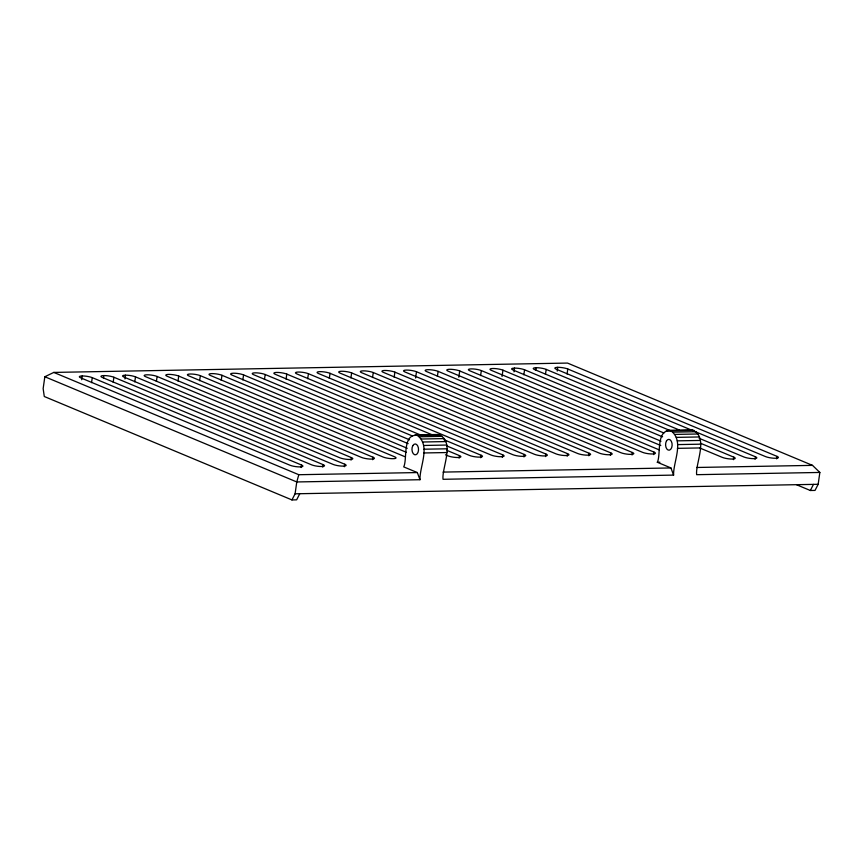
<?xml version="1.0" encoding="UTF-8"?>
<svg xmlns="http://www.w3.org/2000/svg" width="863" height="863" viewBox="0 0 863 863"><rect width="100%" height="100%" fill="white"/><g stroke="black" fill="none" stroke-linecap="round" stroke-linejoin="round"><path stroke-width="1.29" d="M419.979 479.72C419.515 466.387 431.079 445.664 417.25 435.362C402.082 433.711 407.552 459.526 403.711 466.883L417.325 472.568L419.979 479.72L296.775 481.953L44.833 376.753L43.15 388.598L44.283 396.505L291.953 499.925L296.635 499.839L299.774 493.712M673.593 475.103L670.939 467.951L657.326 462.266C661.166 454.909 655.686 429.094 670.864 430.745C684.693 441.047 673.129 461.77 673.593 475.103L443.032 479.299C441.651 467.822 455.891 440.572 438.026 434.488L414.974 434.909M796.722 484.812L810.346 490.497L815.028 490.421L818.167 484.294L819.85 472.449L696.646 474.682C695.265 463.204 709.505 435.955 691.641 429.882L668.577 430.303M81.694 379.731L82.233 375.966A7.238 1.478 8.1 0 1 92.265 377.649L301.511 465.017L301.155 467.519M91.554 382.654L92.265 377.649M103.495 378.08L103.851 375.578A7.238 1.478 8.1 0 1 113.884 377.25L323.118 464.628L322.762 467.131M113.172 382.266L113.884 377.25M124.93 378.943L125.459 375.178A7.238 1.478 8.1 0 1 135.502 376.861L344.736 464.229L344.38 466.743M134.779 381.867L135.502 376.861M156.397 381.478L157.109 376.462A7.238 1.478 8.1 0 0 147.077 374.79A7.238 1.478 8.1 0 0 145.588 376.678L339.882 457.811A7.238 1.478 8.1 0 0 349.914 459.483A7.238 1.478 8.1 0 0 351.403 457.595L157.109 376.462M178.015 381.09L178.727 376.074A7.238 1.478 8.1 0 0 168.695 374.391A7.238 1.478 8.1 0 0 167.195 376.279L361.489 457.412A7.238 1.478 8.1 0 0 371.522 459.094A7.238 1.478 8.1 0 0 373.021 457.207L178.727 376.074M199.623 380.691L200.345 375.675A7.238 1.478 8.1 0 0 190.302 374.003A7.238 1.478 8.1 0 0 188.814 375.89L383.107 457.023A7.238 1.478 8.1 0 0 393.14 458.695A7.238 1.478 8.1 0 0 394.628 456.807L200.345 375.675M221.241 380.303L221.953 375.286A7.238 1.478 8.1 0 0 211.92 373.603A7.238 1.478 8.1 0 0 210.432 375.491L404.725 456.624M242.859 379.903L243.571 374.898A7.238 1.478 8.1 0 0 233.539 373.215A7.238 1.478 8.1 0 0 232.039 375.103L407.271 448.275M264.466 379.515L265.189 374.499A7.238 1.478 8.1 0 0 255.146 372.827A7.238 1.478 8.1 0 0 253.657 374.715L409.515 439.796M286.084 379.116L286.796 374.111A7.238 1.478 8.1 0 0 276.764 372.428A7.238 1.478 8.1 0 0 275.275 374.315L422.072 435.621M307.703 378.728L308.415 373.711A7.238 1.478 8.1 0 0 298.382 372.039A7.238 1.478 8.1 0 0 296.883 373.927L491.176 455.06A7.238 1.478 8.1 0 0 501.209 456.732A7.238 1.478 8.1 0 0 502.708 454.844L308.415 373.711M291.953 499.925L295.092 493.798L296.775 481.953L298.803 474.715L417.325 472.568M329.31 378.339L330.033 373.323A7.238 1.478 8.1 0 0 319.99 371.64A7.238 1.478 8.1 0 0 318.501 373.528L512.795 454.661A7.238 1.478 8.1 0 0 522.827 456.344A7.238 1.478 8.1 0 0 524.326 454.456L330.033 373.323M350.928 377.94L351.64 372.924A7.238 1.478 8.1 0 0 341.608 371.252A7.238 1.478 8.1 0 0 340.119 373.14L534.413 454.272A7.238 1.478 8.1 0 0 544.445 455.944A7.238 1.478 8.1 0 0 545.934 454.057L351.64 372.924M351.047 460.108L351.403 457.595M372.546 377.552L373.258 372.536A7.238 1.478 8.1 0 0 363.226 370.853A7.238 1.478 8.1 0 0 361.726 372.74L556.02 453.873A7.238 1.478 8.1 0 0 566.052 455.556A7.238 1.478 8.1 0 0 567.552 453.668L373.258 372.536M372.665 459.709L373.021 457.207M394.164 377.153L394.876 372.147A7.238 1.478 8.1 0 0 384.833 370.464A7.238 1.478 8.1 0 0 383.345 372.352L577.638 453.485A7.238 1.478 8.1 0 0 587.671 455.168A7.238 1.478 8.1 0 0 589.17 453.269L394.876 372.147M415.599 378.016L416.484 371.748A7.238 1.478 8.1 0 0 406.451 370.076A7.238 1.478 8.1 0 0 404.963 371.964L599.256 453.086A7.238 1.478 8.1 0 0 609.289 454.769A7.238 1.478 8.1 0 0 610.777 452.881L416.484 371.748M437.39 376.365L438.102 371.36A7.238 1.478 8.1 0 0 428.07 369.677A7.238 1.478 8.1 0 0 426.57 371.565L620.864 452.697A7.238 1.478 8.1 0 0 630.896 454.38A7.238 1.478 8.1 0 0 632.396 452.492L438.102 371.36M458.825 377.228L459.72 370.961A7.238 1.478 8.1 0 0 449.688 369.288A7.238 1.478 8.1 0 0 448.188 371.176L642.482 452.309A7.238 1.478 8.1 0 0 652.514 453.981A7.238 1.478 8.1 0 0 654.014 452.093L459.72 370.961M459.116 458.134L459.483 455.632L447.099 450.464M480.615 375.588L481.327 370.572A7.238 1.478 8.1 0 0 471.295 368.889A7.238 1.478 8.1 0 0 469.806 370.777L659.246 449.882M480.734 457.746L481.09 455.243L443.97 439.742M502.05 376.441L502.946 370.173A7.238 1.478 8.1 0 0 492.913 368.501A7.238 1.478 8.1 0 0 491.414 370.389L660.993 441.198M513.992 371.867L514.531 368.102A7.238 1.478 8.1 0 1 524.564 369.785L671.899 431.306M502.352 457.358L502.708 454.844M523.852 374.801L524.564 369.785M535.783 370.216L536.139 367.714A7.238 1.478 8.1 0 1 546.171 369.396L755.416 456.764L755.06 459.267M523.96 456.959L524.326 454.456M545.459 374.402L546.171 369.396M557.218 371.079L557.757 367.325A7.238 1.478 8.1 0 1 567.789 368.997L777.024 456.376L776.668 458.879M545.578 456.57L545.934 454.057M567.077 374.013L567.789 368.997M567.196 456.171L567.552 453.668M588.814 455.783L589.17 453.269M610.421 455.384L610.777 452.881M632.04 454.995L632.396 452.492M653.658 454.607L654.014 452.093M733.442 459.666L733.798 457.153L700.368 443.194M810.346 490.497L813.485 484.37M44.833 376.753L53.797 372.417L567.509 363.075L812.515 465.373L819.85 472.449M416.549 435.384L440.303 434.941M666.322 430.842L693.917 430.324M419.386 436.754L442.449 436.344M673 432.147L696.053 431.727M421.252 439.019L444.305 438.598M674.866 434.413L697.919 433.992M422.697 441.996L445.761 441.576M676.312 437.379L699.364 436.958M423.647 445.47L446.7 445.049M677.261 440.853L700.314 440.432M424.013 449.213L447.066 448.792M677.628 444.596L700.68 444.175M423.787 452.967L446.84 452.546M677.401 448.35L700.454 447.929M657.326 462.266L659.882 462.223M443.053 472.093L670.939 467.951M696.689 467.476L812.515 465.373M295.092 493.798L818.167 484.294M679.224 429.968L534.65 369.601A7.238 1.478 8.1 0 1 536.139 367.714M699.116 438.285L743.884 456.969A7.238 1.478 8.1 0 0 753.917 458.652A7.238 1.478 8.1 0 0 755.416 456.764M663.895 432.989L513.032 369.99A7.238 1.478 8.1 0 1 514.531 368.102M699.915 448.037L722.266 457.368A7.238 1.478 8.1 0 0 732.309 459.04A7.238 1.478 8.1 0 0 733.798 457.153M502.946 370.173L662.59 436.84M481.327 370.572L660.778 445.502M286.796 374.111L434.067 435.599M446.797 445.944L469.569 455.448A7.238 1.478 8.1 0 0 479.601 457.131A7.238 1.478 8.1 0 0 481.09 455.243M265.189 374.499L412.449 435.998M445.47 454.801L447.951 455.847A7.238 1.478 8.1 0 0 457.983 457.519A7.238 1.478 8.1 0 0 459.483 455.632M243.571 374.898L408.167 443.625M221.953 375.286L406.344 452.288M53.797 372.417L298.803 474.715M777.024 456.376A7.238 1.478 8.1 0 1 775.535 458.264A7.238 1.478 8.1 0 1 765.503 456.581L556.257 369.213A7.238 1.478 8.1 0 1 557.757 367.325M344.736 464.229A7.238 1.478 8.1 0 1 343.237 466.117A7.238 1.478 8.1 0 1 333.204 464.445L123.97 377.066A7.238 1.478 8.1 0 1 125.459 375.178M323.118 464.628A7.238 1.478 8.1 0 1 321.629 466.516A7.238 1.478 8.1 0 1 311.597 464.833L102.352 377.465A7.238 1.478 8.1 0 1 103.851 375.578M301.511 465.017A7.238 1.478 8.1 0 1 300.011 466.905A7.238 1.478 8.1 0 1 289.979 465.233L80.744 377.854A7.238 1.478 8.1 0 1 82.233 375.966M412.848 445.599A5.437 3.29 89 0 0 414.499 454.661A5.437 3.29 89 0 0 418.393 447.919A5.437 3.29 89 0 0 412.848 445.599M666.463 440.993A5.437 3.29 89 0 0 668.113 450.044A5.437 3.29 89 0 0 672.007 443.312A5.437 3.29 89 0 0 666.463 440.993"/></g></svg>
